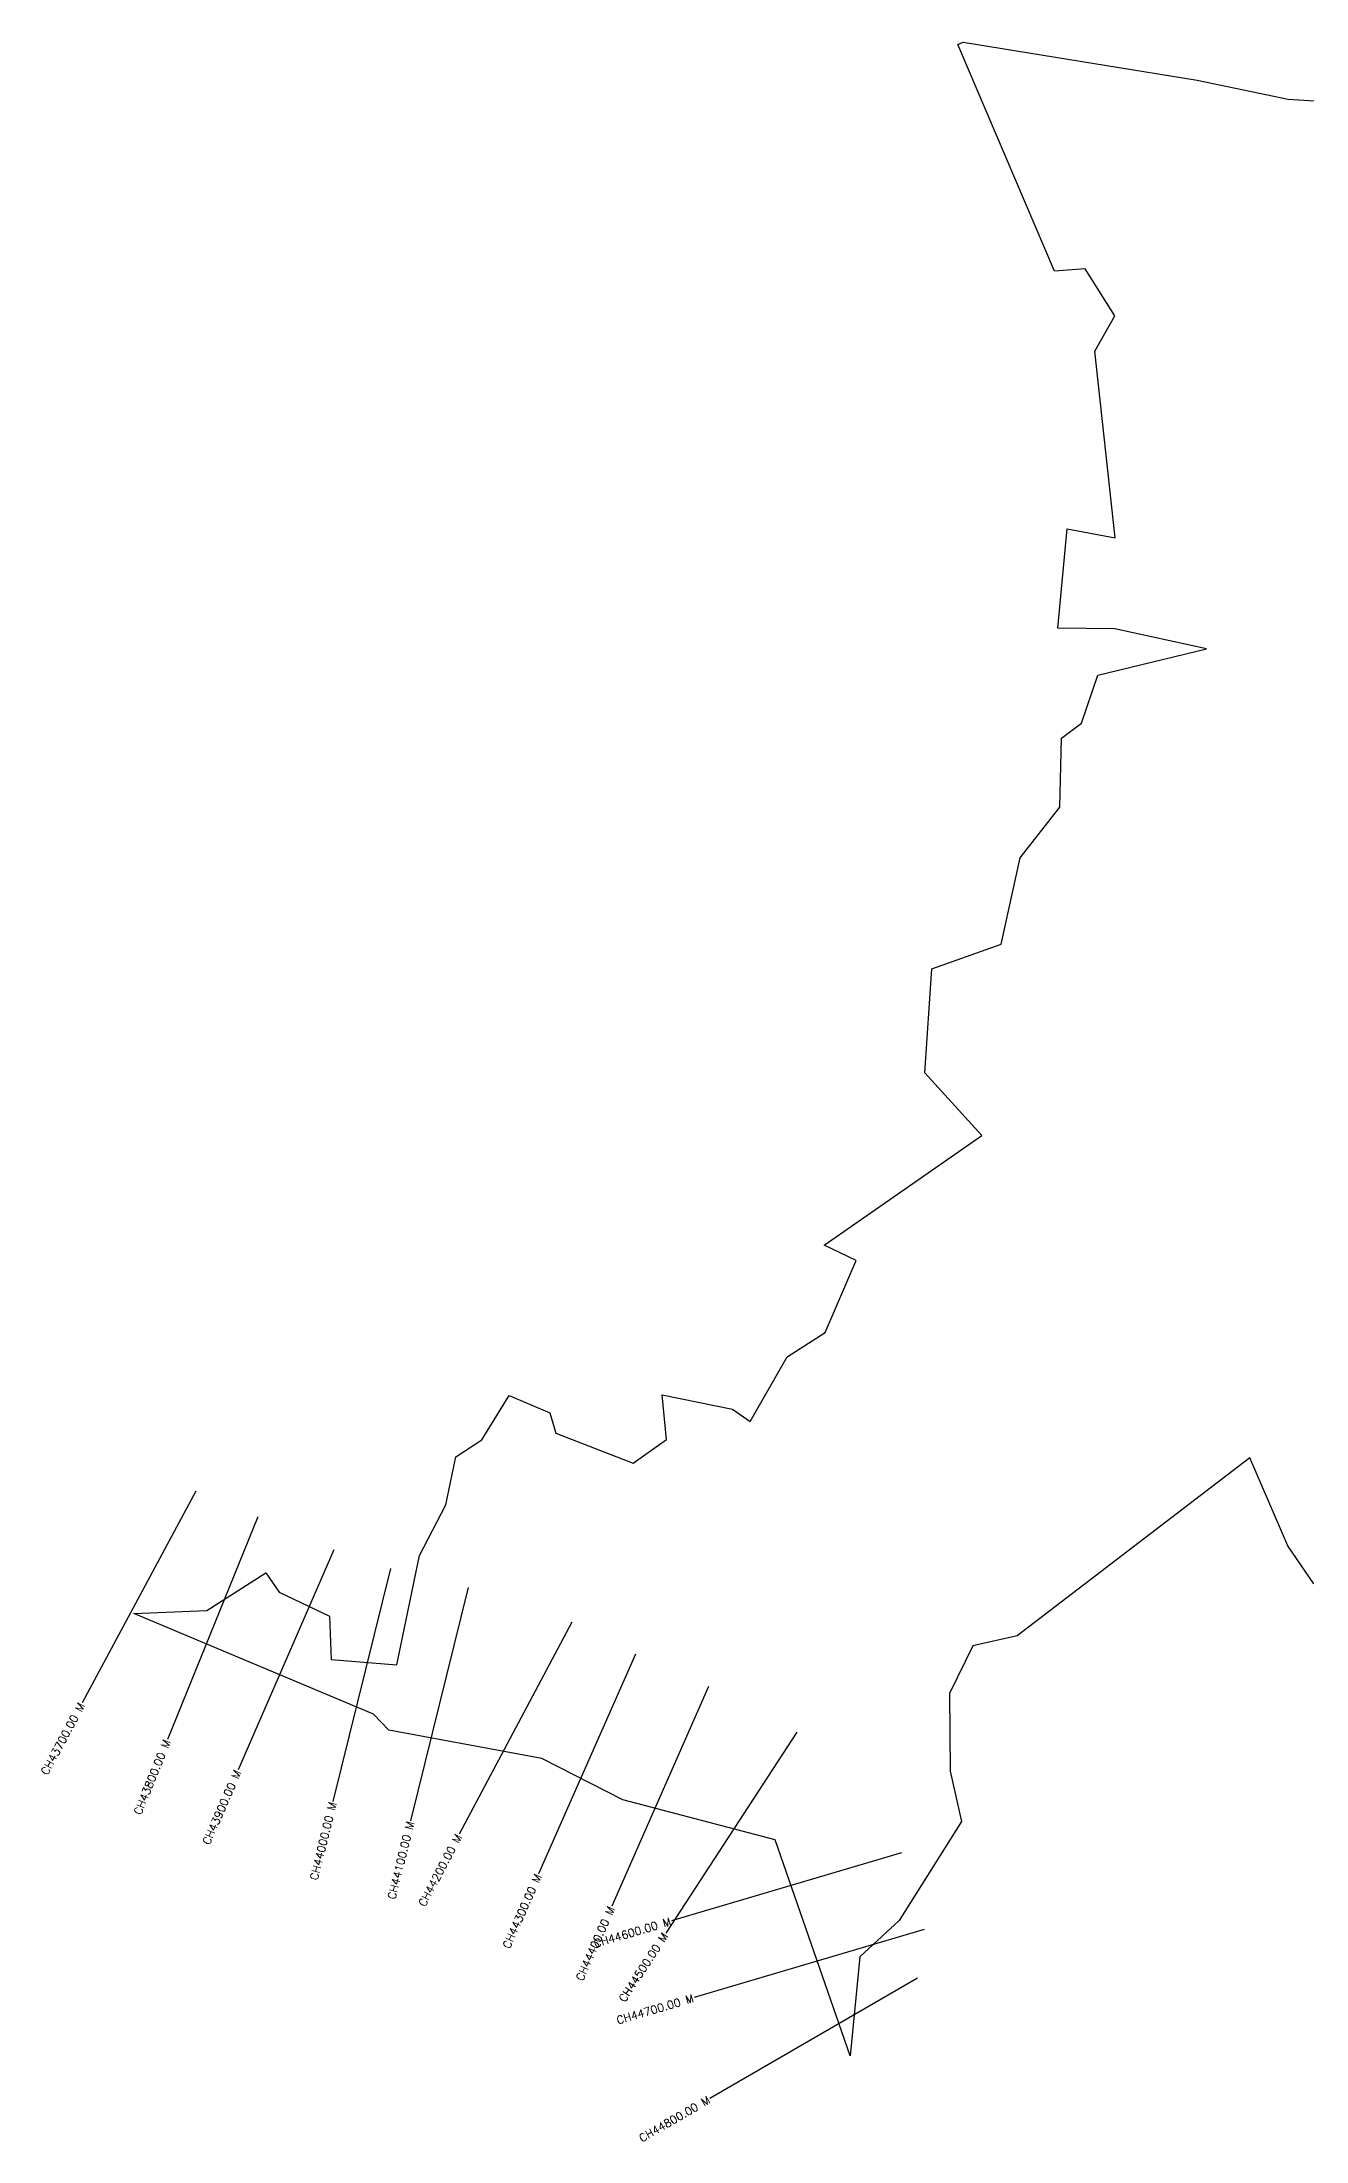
# Model space of a CAD drawing. Header units: metres. Extents: x 255546 to 258883, y 2192609 to 2195456.
# Drawn here: x 255546 to 257126, y 2192609 to 2195232 of the extents above; entities that cross this region are included whole.
import ezdxf
from ezdxf.enums import TextEntityAlignment as Align

# ---------------------------------------------------------------- set-up
doc = ezdxf.new("R2010")
doc.units = ezdxf.units.M
for name, color, linetype in [('CS', 134, 'Continuous'), ('CSMark', 6, 'Continuous'), ('village', 3, 'Continuous')]:
    doc.layers.add(name, color=color, linetype=linetype)
doc.styles.get("Standard").update_dxf_attribs({"font": 'simplex.shx'})

msp = doc.modelspace()

# ---------------------------------------------------------------- linework, layer by layer
at = {"layer": 'CS'}
for p, q in [((255738.4, 2193420.7), (255596.5, 2193156.4)), ((255815.9, 2193388.7), (255703.1, 2193110.7)), ((255911.2, 2193347.6), (255791.4, 2193072.5)), ((255981.8, 2193324.3), (255910, 2193033.1)), ((256078.9, 2193300.4), (256007.1, 2193009.1)), ((256208.5, 2193257.2), (256067.9, 2192992.2)), ((256288, 2193217.1), (256167, 2192942.6)), ((256379.5, 2193176.7), (256258.5, 2192902.2)), ((256489.8, 2193119.8), (256325.9, 2192868.5)), ((256620.8, 2192969.1), (256333.2, 2192883.9)), ((256649.2, 2192873.2), (256361.6, 2192788)), ((256640.6, 2192812.4), (256381.1, 2192661.9))]:
    msp.add_line(p, q, dxfattribs=at)
at = {"layer": 'village', "color": 6}
msp.add_polyline3d([(257136.2, 2193305.1, 0), (257103.7, 2193352.7, 0), (257055.9, 2193462.5, 0), (256765.3, 2193240.1, 0), (256710, 2193227.4, 0), (256680.5, 2193168, 0), (256681.7, 2193070.9, 0), (256695.7, 2193008, 0), (256617.9, 2192884.5, 0), (256568.6, 2192838.8, 0), (256556.7, 2192715.3, 0), (256462.6, 2192985.1, 0), (256272.5, 2193035, 0), (256171, 2193086.6, 0), (255979.7, 2193122, 0), (255960.8, 2193142.1, 0), (255661.2, 2193268.1, 0), (255752.4, 2193271.8, 0), (255826, 2193318.6, 0), (255842.9, 2193294.8, 0), (255905.8, 2193264.5, 0), (255907.7, 2193210.6, 0), (255989.7, 2193204, 0), (256018.3, 2193340.3, 0), (256050.9, 2193403.6, 0), (256063.5, 2193463.8, 0), (256096, 2193485, 0), (256130.2, 2193540.2, 0), (256181.1, 2193518.8, 0), (256188.7, 2193493.5, 0), (256285.1, 2193455.9, 0), (256327.1, 2193485.5, 0), (256321.4, 2193541.2, 0), (256409.5, 2193523.2, 0), (256431.6, 2193508, 0), (256477.8, 2193588.7, 0), (256525.3, 2193619.1, 0), (256564.1, 2193708.9, 0), (256523.8, 2193728.4, 0), (256721, 2193865.3, 0), (256649.8, 2193943.5, 0), (256658.6, 2194073.3, 0), (256745.3, 2194104.2, 0), (256769.2, 2194212, 0), (256818.7, 2194275.4, 0), (256820.6, 2194361.8, 0), (256845.5, 2194380.3, 0), (256866.2, 2194440.3, 0), (257002.1, 2194473.1, 0), (256887.5, 2194498.1, 0), (256816, 2194499.1, 0), (256827.7, 2194623.3, 0), (256887.7, 2194612, 0), (256862.3, 2194845.2, 0), (256887.2, 2194889.3, 0), (256850.1, 2194948.2, 0), (256812, 2194945.3, 0), (256691.2, 2195228.2, 0), (256697.9, 2195231.5, 0), (256990.4, 2195183.9, 0), (257104, 2195160, 0), (257261.8, 2195149.9, 0)], dxfattribs=at)

# ---------------------------------------------------------------- texts
at = {"layer": 'CSMark'}
for s, rotation, p in [('CH43700.00 M', 61.7745, (255596, 2193155.5)), ('CH43800.00 M', 67.9134, (255702.8, 2193109.8)), ('CH43900.00 M', 66.4666, (255791, 2193071.6)), ('CH44000.00 M', 76.148, (255909.8, 2193032.1)), ('CH44100.00 M', 76.148, (256006.9, 2193008.1)), ('CH44200.00 M', 62.033, (256067.4, 2192991.3)), ('CH44300.00 M', 66.2014, (256166.6, 2192941.7)), ('CH44400.00 M', 66.2014, (256258.1, 2192901.3)), ('CH44600.00 M', 16.4941, (256332.2, 2192883.6)), ('CH44500.00 M', 56.8908, (256325.3, 2192867.7)), ('CH44700.00 M', 16.4941, (256360.6, 2192787.7)), ('CH44800.00 M', 30.1242, (256380.2, 2192661.4))]:
    msp.add_text(s, height=10, rotation=rotation, dxfattribs=at).set_placement(p, align=Align.MIDDLE_RIGHT)

doc.saveas('drawing.dxf')
